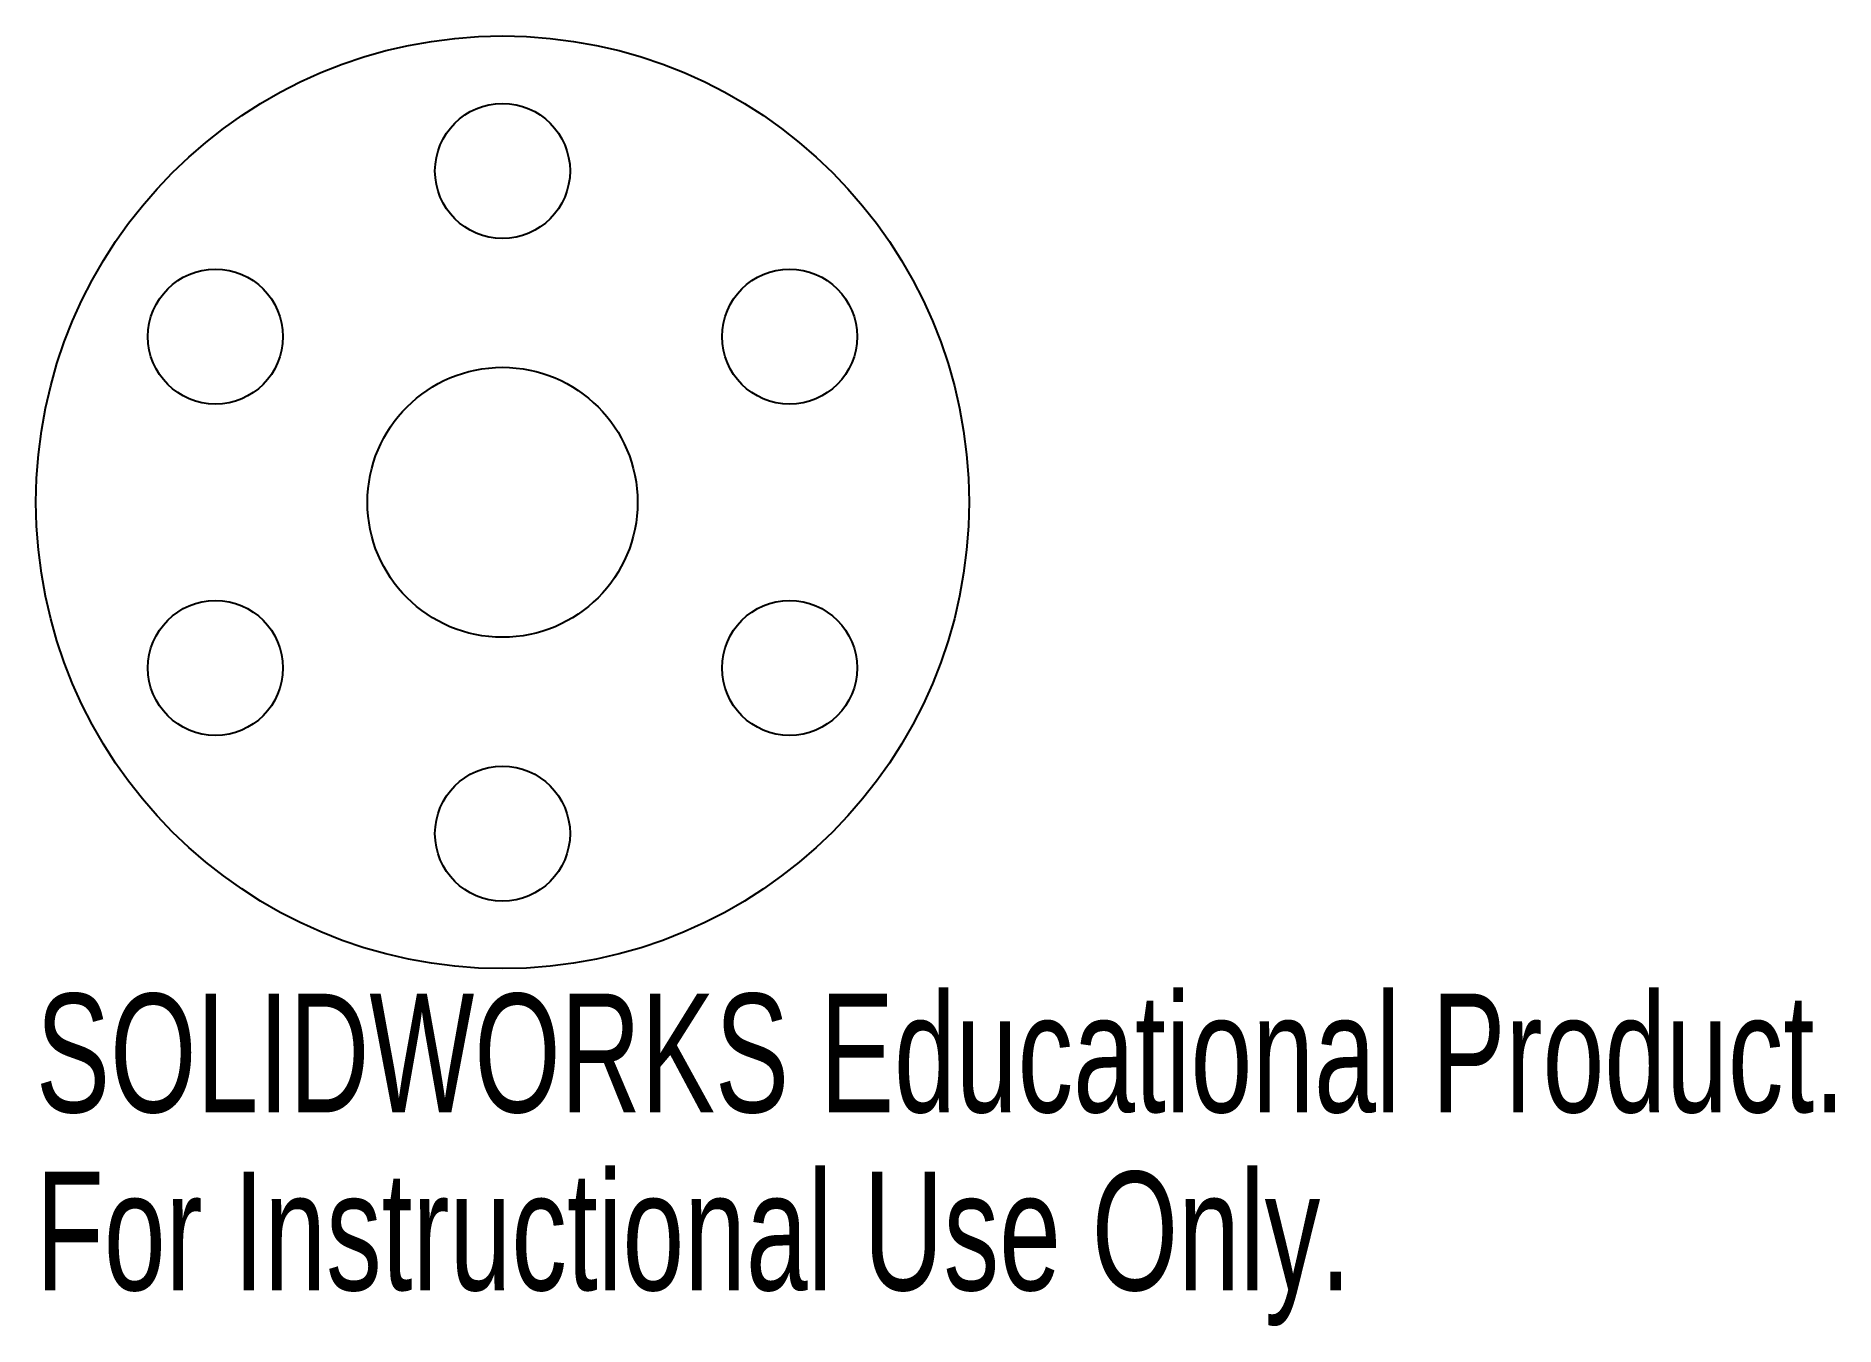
# Model space of a CAD drawing. Header units: millimetres. Extents: x -19 to 54.3, y -33.6 to 19.
import ezdxf

# ---------------------------------------------------------------- set-up
doc = ezdxf.new("R2010")
doc.units = ezdxf.units.MM
doc.styles.add('SLDTEXTSTYLE0', font='TXT', dxfattribs={"width": 0.7})

msp = doc.modelspace()

# ---------------------------------------------------------------- linework, layer by layer
at = {"color": 7, "linetype": 'Continuous', "lineweight": 25}
for centre, radius in [((0, 0), 19), ((0, 13.5), 2.75), ((-11.691, 6.75), 2.75), ((11.691, 6.75), 2.75), ((0, 0), 5.5), ((-11.691, -6.75), 2.75), ((11.691, -6.75), 2.75), ((0, -13.5), 2.75)]:
    msp.add_circle(centre, radius, dxfattribs=at)

# ---------------------------------------------------------------- texts
at = {"color": 7, "linetype": 'Continuous', "char_height": 4.83362, "attachment_point": 1, "style": 'SLDTEXTSTYLE0'}
for s, insert in [('SOLIDWORKS Educational Product.', (-19, -20.02)), ('For Instructional Use Only.', (-19, -27.27))]:
    msp.add_mtext(s, dxfattribs=dict(at, insert=insert))

doc.saveas('drawing.dxf')
